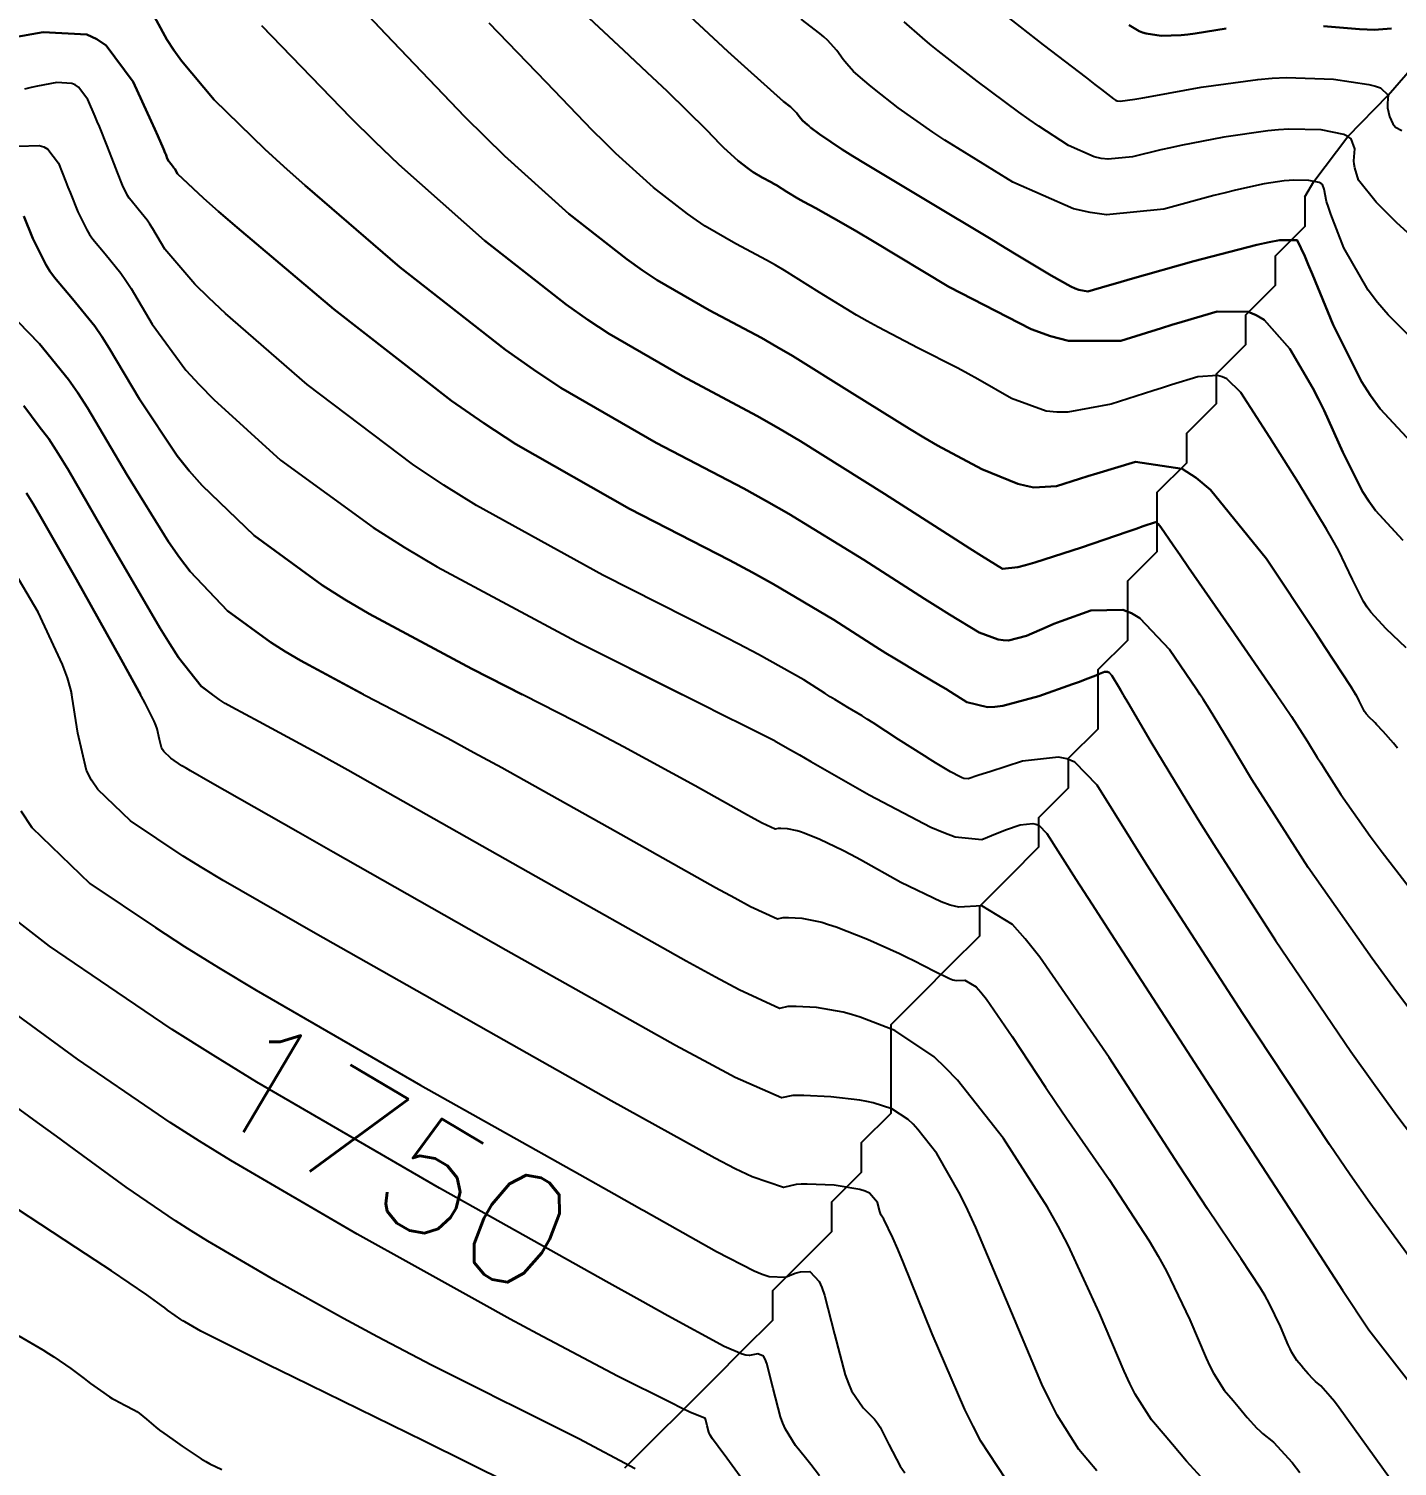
# Model space of a CAD drawing. Header units: metres. Extents: x 837475 to 838479, y 1189012 to 1191015.
# Drawn here: x 837894.83 to 837941.09, y 1189195.49 to 1189244.1 of the extents above; entities that cross this region are included whole.
import ezdxf

# ---------------------------------------------------------------- set-up
doc = ezdxf.new("R2010")
doc.units = ezdxf.units.M
doc.header["$LTSCALE"] = 0.3
for name, color, linetype in [('COTAS 10', 1, 'Continuous'), ('COTAS INT', 252, 'Continuous'), ('DRENAJE', 5, 'Continuous')]:
    doc.layers.add(name, color=color, linetype=linetype)
doc.styles.get("Standard").update_dxf_attribs({"font": 'simplex.shx'})

msp = doc.modelspace()

# ---------------------------------------------------------------- linework, layer by layer
at = {"layer": 'COTAS 10'}
for points, elevation in [([(837941.855, 1189229.802), (837940.522, 1189231.241), (837940.195, 1189231.694), (837939.887, 1189232.17), (837938.926, 1189234.085), (837938.228, 1189235.783), (837938.085, 1189236.122), (837937.965, 1189236.404), (837937.712, 1189236.95), (837937.11, 1189236.946), (837936.769, 1189236.882), (837936.352, 1189236.79), (837934.218, 1189236.232), (837932.07, 1189235.628), (837931.645, 1189235.508), (837931.292, 1189235.408), (837930.632, 1189235.217), (837930.331, 1189235.263), (837930.206, 1189235.313), (837930.063, 1189235.379), (837929.395, 1189235.752), (837928.273, 1189236.429), (837927.843, 1189236.687), (837927.362, 1189236.976), (837925.198, 1189238.274), (837923.118, 1189239.53), (837922.692, 1189239.793), (837922.329, 1189240.018), (837921.559, 1189240.526), (837921.262, 1189240.758), (837921.197, 1189240.81), (837921.141, 1189240.857), (837921.002, 1189240.98), (837920.917, 1189241.074), (837920.894, 1189241.101), (837920.871, 1189241.13), (837920.792, 1189241.238), (837920.676, 1189241.368), (837920.631, 1189241.409), (837920.58, 1189241.453), (837920.346, 1189241.632), (837919.136, 1189242.714), (837918.468, 1189243.328), (837917.657, 1189244.077), (837913.527, 1189247.917)], 1780), ([(837913.527, 1189247.917), (837917.657, 1189244.077), (837918.468, 1189243.328), (837919.136, 1189242.714), (837920.346, 1189241.632), (837920.58, 1189241.453), (837920.631, 1189241.409), (837920.676, 1189241.368), (837920.792, 1189241.238), (837920.871, 1189241.13), (837920.894, 1189241.101), (837920.917, 1189241.074), (837921.002, 1189240.98), (837921.141, 1189240.857), (837921.197, 1189240.81), (837921.262, 1189240.758), (837921.559, 1189240.526), (837922.329, 1189240.018), (837922.692, 1189239.793), (837923.118, 1189239.53), (837925.198, 1189238.274), (837927.362, 1189236.976), (837927.843, 1189236.687), (837928.273, 1189236.429), (837929.395, 1189235.752), (837930.063, 1189235.379), (837930.206, 1189235.313), (837930.331, 1189235.263), (837930.632, 1189235.217), (837931.292, 1189235.408), (837931.645, 1189235.508), (837932.07, 1189235.628), (837934.218, 1189236.232), (837936.352, 1189236.79), (837936.769, 1189236.882), (837937.11, 1189236.946), (837937.712, 1189236.95), (837937.965, 1189236.404), (837938.085, 1189236.122), (837938.228, 1189235.783), (837938.926, 1189234.085), (837939.887, 1189232.17), (837940.195, 1189231.694), (837940.522, 1189231.241), (837941.855, 1189229.802)], 1780), ([(837942, 1189210.295), (837941.07, 1189211.535), (837940.241, 1189212.658), (837938.085, 1189215.734), (837936.763, 1189217.793), (837936.459, 1189218.274), (837936.183, 1189218.716), (837935.412, 1189219.992), (837934.743, 1189221.092), (837934.53, 1189221.424), (837934.306, 1189221.767), (837933.4, 1189223.105), (837932.394, 1189224.167), (837932.107, 1189224.337), (837931.816, 1189224.453), (837930.737, 1189224.425), (837929.732, 1189224.063), (837929.489, 1189223.969), (837929.261, 1189223.878), (837928.561, 1189223.573), (837927.949, 1189223.415), (837927.776, 1189223.417), (837927.601, 1189223.439), (837926.956, 1189223.684), (837925.959, 1189224.289), (837925.563, 1189224.538), (837925.114, 1189224.822), (837923.059, 1189226.143), (837920.525, 1189227.694), (837919.774, 1189228.123), (837919.003, 1189228.552), (837916.039, 1189230.1), (837912.822, 1189231.953), (837911.892, 1189232.573), (837910.943, 1189233.24), (837907.373, 1189236.039), (837904.17, 1189238.794), (837903.453, 1189239.434), (837902.809, 1189240.021), (837901.099, 1189241.697), (837899.998, 1189243.015), (837899.738, 1189243.375), (837899.499, 1189243.734), (837898.797, 1189245.014)], 1770), ([(837898.797, 1189245.014), (837899.499, 1189243.734), (837899.738, 1189243.375), (837899.998, 1189243.015), (837901.099, 1189241.697), (837902.809, 1189240.021), (837903.453, 1189239.434), (837904.17, 1189238.794), (837907.373, 1189236.039), (837910.943, 1189233.24), (837911.892, 1189232.573), (837912.822, 1189231.953), (837916.039, 1189230.1), (837919.003, 1189228.552), (837919.774, 1189228.123), (837920.525, 1189227.694), (837923.059, 1189226.143), (837925.114, 1189224.822), (837925.563, 1189224.538), (837925.959, 1189224.289), (837926.956, 1189223.684), (837927.601, 1189223.439), (837927.776, 1189223.417), (837927.949, 1189223.415), (837928.561, 1189223.573), (837929.261, 1189223.878), (837929.489, 1189223.969), (837929.732, 1189224.063), (837930.737, 1189224.425), (837931.816, 1189224.453), (837932.107, 1189224.337), (837932.394, 1189224.167), (837933.4, 1189223.105), (837934.306, 1189221.767), (837934.423, 1189221.589)], 1770), ([(837906.147, 1189221.589), (837904.018, 1189222.73), (837903.494, 1189223.043), (837903.007, 1189223.35), (837901.552, 1189224.412), (837900.291, 1189225.742), (837899.926, 1189226.219), (837899.554, 1189226.743), (837898.152, 1189229.027), (837896.818, 1189231.281), (837896.488, 1189231.786), (837896.176, 1189232.239), (837895.195, 1189233.445), (837895.172, 1189233.47), (837894.485, 1189234.175)], 1760), ([(837894.485, 1189234.175), (837895.172, 1189233.47), (837895.195, 1189233.445), (837896.176, 1189232.239), (837896.488, 1189231.786), (837896.818, 1189231.281), (837898.152, 1189229.027), (837899.554, 1189226.743), (837899.926, 1189226.219), (837900.291, 1189225.742), (837901.552, 1189224.412), (837903.007, 1189223.35), (837903.494, 1189223.043), (837904.018, 1189222.73), (837906.215, 1189221.552), (837908.993, 1189220.109), (837909.883, 1189219.629), (837910.825, 1189219.114), (837914.663, 1189216.963), (837918.046, 1189215.062), (837918.7, 1189214.704), (837919.233, 1189214.42), (837920.138, 1189214.002), (837920.331, 1189214.04), (837920.415, 1189214.044), (837920.511, 1189214.044), (837920.969, 1189214.02), (837921.64, 1189213.883), (837921.871, 1189213.813), (837922.122, 1189213.728), (837923.188, 1189213.306), (837924.262, 1189212.827), (837924.517, 1189212.708), (837924.753, 1189212.593), (837925.451, 1189212.227), (837925.959, 1189211.98), (837926.076, 1189211.942), (837926.182, 1189211.916), (837926.476, 1189211.93), (837926.858, 1189211.697), (837927.02, 1189211.516), (837927.205, 1189211.283), (837928.077, 1189210.02), (837929.206, 1189208.308), (837929.553, 1189207.792), (837929.916, 1189207.258), (837931.351, 1189205.18), (837932.703, 1189203.116), (837933.014, 1189202.591), (837933.296, 1189202.087), (837934.085, 1189200.437), (837934.632, 1189199.149), (837934.762, 1189198.874), (837934.883, 1189198.633), (837935.243, 1189198.059), (837935.545, 1189197.708), (837935.715, 1189197.508), (837936.025, 1189197.139), (837936.352, 1189196.782), (837936.447, 1189196.69), (837936.544, 1189196.6), (837936.911, 1189196.3), (837937.541, 1189195.612), (837937.804, 1189195.278)], 1760), ([(837921.562, 1189195.166), (837921.271, 1189195.55), (837921.184, 1189195.66), (837921.094, 1189195.771), (837920.748, 1189196.186), (837920.412, 1189196.741), (837920.328, 1189196.941), (837920.249, 1189197.16), (837919.998, 1189198.118), (837919.783, 1189198.961), (837919.726, 1189199.107), (837919.67, 1189199.215), (837919.478, 1189199.294), (837919.191, 1189199.23), (837919.076, 1189199.248), (837918.945, 1189199.283), (837918.341, 1189199.54), (837916.437, 1189200.58), (837915.486, 1189201.109), (837914.351, 1189201.741), (837914.175, 1189201.84), (837908.72, 1189204.895), (837902.544, 1189208.481), (837901.064, 1189209.386), (837899.685, 1189210.253), (837897.824, 1189211.517), (837895.536, 1189213.071), (837892.722, 1189215.247)], 1750)]:
    msp.add_lwpolyline(points, dxfattribs=dict(at, elevation=elevation))
at = {"layer": 'COTAS INT'}
for points, elevation in [([(837941.288, 1189226.804), (837940.362, 1189227.803), (837940.136, 1189228.118), (837939.921, 1189228.448), (837939.254, 1189229.778), (837938.625, 1189231.187), (837938.435, 1189231.568), (837938.237, 1189231.945), (837937.466, 1189233.27), (837936.592, 1189234.254), (837936.329, 1189234.415), (837936.058, 1189234.527), (837935.003, 1189234.531), (837933.827, 1189234.189), (837933.479, 1189234.084), (837933.121, 1189233.975), (837931.747, 1189233.542), (837929.982, 1189233.54), (837929.377, 1189233.702), (837928.722, 1189233.935), (837925.937, 1189235.364), (837923.353, 1189236.924), (837922.825, 1189237.238), (837922.377, 1189237.502), (837921.438, 1189238.034), (837921.039, 1189238.241), (837920.932, 1189238.301), (837920.826, 1189238.361), (837920.458, 1189238.587), (837920.112, 1189238.802), (837920.021, 1189238.856), (837919.932, 1189238.907), (837919.628, 1189239.069), (837919.325, 1189239.244), (837919.238, 1189239.302), (837919.149, 1189239.365), (837918.813, 1189239.628), (837918.439, 1189239.965), (837918.326, 1189240.075), (837918.209, 1189240.192), (837917.749, 1189240.672), (837916.409, 1189241.98), (837915.736, 1189242.618), (837914.933, 1189243.377), (837910.942, 1189247.112)], 1778), ([(837910.942, 1189247.112), (837914.933, 1189243.377), (837915.736, 1189242.618), (837916.409, 1189241.98), (837917.749, 1189240.672), (837918.209, 1189240.192), (837918.326, 1189240.075), (837918.439, 1189239.965), (837918.813, 1189239.628), (837919.149, 1189239.365), (837919.238, 1189239.302), (837919.325, 1189239.244), (837919.628, 1189239.069), (837919.932, 1189238.907), (837920.021, 1189238.856), (837920.112, 1189238.802), (837920.458, 1189238.587), (837920.826, 1189238.361), (837920.932, 1189238.301), (837921.039, 1189238.241), (837921.438, 1189238.034), (837922.377, 1189237.502), (837922.825, 1189237.238), (837923.353, 1189236.924), (837925.937, 1189235.364), (837928.722, 1189233.935), (837929.377, 1189233.702), (837929.982, 1189233.54), (837931.747, 1189233.542), (837933.121, 1189233.975), (837933.479, 1189234.084), (837933.827, 1189234.189), (837935.003, 1189234.531), (837936.058, 1189234.527), (837936.329, 1189234.415), (837936.592, 1189234.254), (837937.466, 1189233.27), (837938.237, 1189231.945), (837938.435, 1189231.568), (837938.625, 1189231.187), (837939.254, 1189229.778), (837939.921, 1189228.448), (837940.136, 1189228.118), (837940.362, 1189227.803), (837941.288, 1189226.804)], 1778), ([(837941.108, 1189219.773), (837940.969, 1189219.934), (837940.615, 1189220.337), (837940.397, 1189220.57), (837940.345, 1189220.623), (837940.297, 1189220.672), (837940.153, 1189220.809), (837940.043, 1189220.928), (837940.016, 1189220.966), (837939.991, 1189221.005), (837939.911, 1189221.163), (837939.809, 1189221.374), (837939.77, 1189221.446), (837939.725, 1189221.524), (837939.523, 1189221.859), (837938.943, 1189222.748), (837938.66, 1189223.176), (837938.325, 1189223.683), (837936.674, 1189226.174), (837934.78, 1189228.505), (837934.291, 1189228.913), (837933.819, 1189229.217), (837932.242, 1189229.454), (837930.936, 1189229.062), (837930.633, 1189228.969), (837930.357, 1189228.882), (837929.571, 1189228.627), (837928.81, 1189228.588), (837928.548, 1189228.637), (837928.264, 1189228.713), (837927.054, 1189229.207), (837925.557, 1189230.005), (837925.092, 1189230.274), (837924.605, 1189230.563), (837922.663, 1189231.779), (837920.653, 1189233.031), (837920.124, 1189233.343), (837919.606, 1189233.64), (837917.833, 1189234.585), (837916.074, 1189235.598), (837915.565, 1189235.938), (837915.046, 1189236.303), (837913.093, 1189237.833), (837910.918, 1189239.798), (837910.259, 1189240.436), (837909.575, 1189241.116), (837906.901, 1189243.912), (837904.383, 1189246.599)], 1774), ([(837904.383, 1189246.599), (837906.901, 1189243.912), (837909.575, 1189241.116), (837910.259, 1189240.436), (837910.918, 1189239.798), (837913.093, 1189237.833), (837915.046, 1189236.303), (837915.565, 1189235.938), (837916.074, 1189235.598), (837917.833, 1189234.585), (837919.606, 1189233.64), (837920.124, 1189233.343), (837920.653, 1189233.031), (837922.663, 1189231.779), (837924.605, 1189230.563), (837925.092, 1189230.274), (837925.557, 1189230.005), (837927.054, 1189229.207), (837928.264, 1189228.713), (837928.548, 1189228.637), (837928.81, 1189228.588), (837929.571, 1189228.627), (837930.357, 1189228.882), (837930.633, 1189228.969), (837930.936, 1189229.062), (837932.242, 1189229.454), (837933.819, 1189229.217), (837934.291, 1189228.913), (837934.78, 1189228.505), (837936.674, 1189226.174), (837938.325, 1189223.683), (837938.66, 1189223.176), (837938.943, 1189222.748), (837939.523, 1189221.859), (837939.686, 1189221.589)], 1774), ([(837927.572, 1189244.768), (837929.125, 1189243.553), (837930.586, 1189242.434), (837930.869, 1189242.216), (837931.101, 1189242.038), (837931.502, 1189241.724), (837931.574, 1189241.679), (837931.598, 1189241.67), (837931.624, 1189241.663), (837931.732, 1189241.648), (837932.223, 1189241.716), (837932.49, 1189241.761), (837932.814, 1189241.818), (837934.461, 1189242.116), (837936.376, 1189242.385), (837936.87, 1189242.423), (837937.348, 1189242.445), (837938.942, 1189242.392), (837940.131, 1189242.214), (837940.354, 1189242.157), (837940.53, 1189242.097), (837940.782, 1189241.854), (837940.759, 1189241.583), (837940.762, 1189241.505), (837940.769, 1189241.426), (837940.829, 1189241.133), (837940.947, 1189240.877), (837940.99, 1189240.822), (837941.038, 1189240.773), (837941.252, 1189240.654)], 1786), ([(837927.572, 1189244.768), (837929.125, 1189243.553), (837930.586, 1189242.434), (837930.869, 1189242.216), (837931.101, 1189242.038), (837931.502, 1189241.724), (837931.574, 1189241.679), (837931.598, 1189241.67), (837931.624, 1189241.663), (837931.732, 1189241.648), (837932.223, 1189241.716), (837932.49, 1189241.761), (837932.814, 1189241.818), (837934.461, 1189242.116), (837936.376, 1189242.385), (837936.87, 1189242.423), (837937.348, 1189242.445), (837938.942, 1189242.392), (837940.131, 1189242.214), (837940.354, 1189242.157), (837940.53, 1189242.097), (837940.782, 1189241.854), (837940.759, 1189241.583), (837940.762, 1189241.505), (837940.769, 1189241.426), (837940.829, 1189241.133), (837940.947, 1189240.877), (837940.99, 1189240.822), (837941.038, 1189240.773), (837941.252, 1189240.654)], 1786), ([(837937.011, 1189221.589), (837936.956, 1189221.669), (837935.482, 1189223.804), (837934.038, 1189225.883), (837933.754, 1189226.292), (837933.52, 1189226.629), (837933.097, 1189227.244), (837933.011, 1189227.357), (837932.991, 1189227.378), (837932.973, 1189227.393), (837932.92, 1189227.411), (837932.51, 1189227.273), (837932.266, 1189227.19), (837931.967, 1189227.088), (837930.416, 1189226.559), (837928.841, 1189226.048), (837928.526, 1189225.958), (837928.263, 1189225.89), (837927.749, 1189225.83), (837927.034, 1189226.271), (837926.644, 1189226.52), (837926.17, 1189226.823), (837923.765, 1189228.375), (837920.924, 1189230.146), (837920.175, 1189230.586), (837919.443, 1189231.006), (837916.936, 1189232.343), (837914.448, 1189233.776), (837913.728, 1189234.255), (837912.995, 1189234.772), (837910.233, 1189236.936), (837907.347, 1189239.509), (837906.534, 1189240.282), (837905.716, 1189241.083), (837902.715, 1189244.194)], 1772), ([(837902.715, 1189244.194), (837905.716, 1189241.083), (837906.534, 1189240.282), (837907.347, 1189239.509), (837910.233, 1189236.936), (837912.995, 1189234.772), (837913.728, 1189234.255), (837914.448, 1189233.776), (837916.936, 1189232.343), (837919.443, 1189231.006), (837920.175, 1189230.586), (837920.924, 1189230.146), (837923.765, 1189228.375), (837926.17, 1189226.823), (837926.644, 1189226.52), (837927.034, 1189226.271), (837927.749, 1189225.83), (837928.263, 1189225.89), (837928.526, 1189225.958), (837928.841, 1189226.048), (837930.416, 1189226.559), (837931.967, 1189227.088), (837932.266, 1189227.19), (837932.51, 1189227.273), (837932.92, 1189227.411), (837932.973, 1189227.393), (837932.991, 1189227.378), (837933.011, 1189227.357), (837933.097, 1189227.244), (837933.52, 1189226.629), (837933.754, 1189226.292), (837934.038, 1189225.883), (837935.482, 1189223.804), (837936.956, 1189221.669), (837937.259, 1189221.224), (837937.516, 1189220.843), (837938.064, 1189219.997), (837938.389, 1189219.458), (837938.506, 1189219.272), (837938.634, 1189219.069), (837939.192, 1189218.2), (837940.184, 1189216.797), (837940.585, 1189216.257), (837941.042, 1189215.651), (837943.149, 1189212.917)], 1772), ([(837941.397, 1189223.162), (837940.721, 1189223.807), (837940.203, 1189224.366), (837940.076, 1189224.542), (837939.956, 1189224.726), (837939.583, 1189225.47), (837939.104, 1189226.461), (837938.917, 1189226.801), (837938.707, 1189227.17), (837937.754, 1189228.742), (837936.784, 1189230.279), (837936.562, 1189230.627), (837936.362, 1189230.941), (837935.809, 1189231.791), (837935.331, 1189232.256), (837935.178, 1189232.326), (837935.015, 1189232.371), (837934.352, 1189232.322), (837933.464, 1189232.051), (837933.16, 1189231.956), (837932.83, 1189231.852), (837931.428, 1189231.405), (837929.957, 1189231.126), (837929.584, 1189231.129), (837929.226, 1189231.167), (837928.057, 1189231.591), (837926.921, 1189232.248), (837926.585, 1189232.433), (837926.238, 1189232.619), (837924.904, 1189233.297), (837923.541, 1189234.004), (837923.176, 1189234.207), (837922.816, 1189234.413), (837921.56, 1189235.183), (837920.383, 1189235.917), (837920.073, 1189236.099), (837919.769, 1189236.273), (837918.73, 1189236.827), (837917.7, 1189237.421), (837917.401, 1189237.62), (837917.097, 1189237.834), (837915.953, 1189238.73), (837914.679, 1189239.881), (837914.292, 1189240.256), (837913.892, 1189240.654), (837912.325, 1189242.292), (837910.396, 1189244.289)], 1776), ([(837941.397, 1189223.162), (837940.721, 1189223.807), (837940.203, 1189224.366), (837940.076, 1189224.542), (837939.956, 1189224.726), (837939.583, 1189225.47), (837939.104, 1189226.461), (837938.917, 1189226.801), (837938.707, 1189227.17), (837937.754, 1189228.742), (837936.784, 1189230.279), (837936.562, 1189230.627), (837936.362, 1189230.941), (837935.809, 1189231.791), (837935.331, 1189232.256), (837935.178, 1189232.326), (837935.015, 1189232.371), (837934.352, 1189232.322), (837933.464, 1189232.051), (837933.16, 1189231.956), (837932.83, 1189231.852), (837931.428, 1189231.405), (837929.957, 1189231.126), (837929.584, 1189231.129), (837929.226, 1189231.167), (837928.057, 1189231.591), (837926.921, 1189232.248), (837926.585, 1189232.433), (837926.238, 1189232.619), (837924.904, 1189233.297), (837923.541, 1189234.004), (837923.176, 1189234.207), (837922.816, 1189234.413), (837921.56, 1189235.183), (837920.383, 1189235.917), (837920.073, 1189236.099), (837919.769, 1189236.273), (837918.73, 1189236.827), (837917.7, 1189237.421), (837917.401, 1189237.62), (837917.097, 1189237.834), (837915.953, 1189238.73), (837914.679, 1189239.881), (837914.292, 1189240.256), (837913.892, 1189240.654), (837912.325, 1189242.292), (837910.396, 1189244.289)], 1776), ([(837942.423, 1189232.799), (837940.788, 1189234.417), (837940.428, 1189234.844), (837940.109, 1189235.261), (837939.29, 1189236.689), (837938.85, 1189237.825), (837938.769, 1189238.058), (837938.706, 1189238.255), (837938.625, 1189238.671), (837938.566, 1189238.829), (837938.517, 1189238.863), (837938.453, 1189238.893), (837938.104, 1189238.967), (837937.603, 1189238.978), (837937.444, 1189238.968), (837937.276, 1189238.953), (837936.596, 1189238.852), (837935.627, 1189238.638), (837935.278, 1189238.551), (837934.893, 1189238.452), (837933.209, 1189237.994), (837931.26, 1189237.807), (837930.709, 1189237.879), (837930.152, 1189238.005), (837928.098, 1189238.905), (837926.234, 1189240.053), (837925.796, 1189240.334), (837925.394, 1189240.599), (837924.225, 1189241.425), (837923.418, 1189242.054), (837923.244, 1189242.195), (837923.091, 1189242.321), (837922.715, 1189242.656), (837922.483, 1189242.909), (837922.421, 1189242.984), (837922.36, 1189243.061), (837922.145, 1189243.355), (837921.832, 1189243.705), (837921.709, 1189243.818), (837921.571, 1189243.937), (837920.939, 1189244.422)], 1782), ([(837942.423, 1189232.799), (837940.788, 1189234.417), (837940.428, 1189234.844), (837940.109, 1189235.261), (837939.29, 1189236.689), (837938.85, 1189237.825), (837938.769, 1189238.058), (837938.706, 1189238.255), (837938.625, 1189238.671), (837938.566, 1189238.829), (837938.517, 1189238.863), (837938.453, 1189238.893), (837938.104, 1189238.967), (837937.603, 1189238.978), (837937.444, 1189238.968), (837937.276, 1189238.953), (837936.596, 1189238.852), (837935.627, 1189238.638), (837935.278, 1189238.551), (837934.893, 1189238.452), (837933.209, 1189237.994), (837931.26, 1189237.807), (837930.709, 1189237.879), (837930.152, 1189238.005), (837928.098, 1189238.905), (837926.234, 1189240.053), (837925.796, 1189240.334), (837925.394, 1189240.599), (837924.225, 1189241.425), (837923.418, 1189242.054), (837923.244, 1189242.195), (837923.091, 1189242.321), (837922.715, 1189242.656), (837922.483, 1189242.909), (837922.421, 1189242.984), (837922.36, 1189243.061), (837922.145, 1189243.355), (837921.832, 1189243.705), (837921.709, 1189243.818), (837921.571, 1189243.937), (837920.939, 1189244.422)], 1782), ([(837942.99, 1189235.796), (837941.073, 1189237.546), (837940.693, 1189237.916), (837940.378, 1189238.236), (837939.781, 1189238.98), (837939.659, 1189239.398), (837939.642, 1189239.513), (837939.632, 1189239.627), (837939.66, 1189240.034), (837939.532, 1189240.379), (837939.424, 1189240.453), (837939.286, 1189240.519), (837938.523, 1189240.679), (837937.43, 1189240.703), (837937.083, 1189240.682), (837936.716, 1189240.649), (837935.23, 1189240.429), (837933.775, 1189240.146), (837933.428, 1189240.072), (837933.105, 1189240.001), (837932.14, 1189239.76), (837931.318, 1189239.682), (837931.085, 1189239.712), (837930.85, 1189239.765), (837929.984, 1189240.145), (837928.973, 1189240.8), (837928.648, 1189241.027), (837928.302, 1189241.273), (837926.89, 1189242.325), (837925.575, 1189243.35), (837925.29, 1189243.579), (837925.041, 1189243.785), (837924.428, 1189244.331)], 1784), ([(837942.99, 1189235.796), (837941.073, 1189237.546), (837940.693, 1189237.916), (837940.378, 1189238.236), (837939.781, 1189238.98), (837939.659, 1189239.398), (837939.642, 1189239.513), (837939.632, 1189239.627), (837939.66, 1189240.034), (837939.532, 1189240.379), (837939.424, 1189240.453), (837939.286, 1189240.519), (837938.523, 1189240.679), (837937.43, 1189240.703), (837937.083, 1189240.682), (837936.716, 1189240.649), (837935.23, 1189240.429), (837933.775, 1189240.146), (837933.428, 1189240.072), (837933.105, 1189240.001), (837932.14, 1189239.76), (837931.318, 1189239.682), (837931.085, 1189239.712), (837930.85, 1189239.765), (837929.984, 1189240.145), (837928.973, 1189240.8), (837928.648, 1189241.027), (837928.302, 1189241.273), (837926.89, 1189242.325), (837925.575, 1189243.35), (837925.29, 1189243.579), (837925.041, 1189243.785), (837924.428, 1189244.331)], 1784), ([(837935.306, 1189244.101), (837934.262, 1189243.934), (837934.015, 1189243.904), (837933.785, 1189243.881), (837933.108, 1189243.861), (837932.602, 1189243.932), (837932.48, 1189243.968), (837932.368, 1189244.01), (837932.029, 1189244.221)], 1788), ([(837932.029, 1189244.221), (837932.368, 1189244.01), (837932.48, 1189243.968), (837932.602, 1189243.932), (837933.108, 1189243.861), (837933.785, 1189243.881), (837934.015, 1189243.904), (837934.262, 1189243.934), (837935.306, 1189244.101)], 1788), ([(837940.903, 1189244.101), (837940.315, 1189244.063), (837940.08, 1189244.068), (837939.815, 1189244.081), (837938.599, 1189244.184)], 1788), ([(837938.599, 1189244.184), (837939.815, 1189244.081), (837940.08, 1189244.068), (837940.315, 1189244.063), (837940.903, 1189244.101)], 1788), ([(837931.828, 1189221.589), (837931.704, 1189221.798), (837931.445, 1189222.223), (837931.35, 1189222.324), (837931.322, 1189222.34), (837931.295, 1189222.351), (837931.192, 1189222.348), (837931.085, 1189222.308), (837931.023, 1189222.282), (837930.906, 1189222.229), (837930.539, 1189222.087), (837930.349, 1189222.018), (837930.121, 1189221.936), (837928.982, 1189221.529), (837927.764, 1189221.2), (837927.487, 1189221.166), (837927.237, 1189221.157), (837926.549, 1189221.33), (837925.996, 1189221.679), (837925.83, 1189221.78), (837925.658, 1189221.883), (837924.991, 1189222.271), (837924.111, 1189222.797), (837923.805, 1189222.987), (837923.473, 1189223.196), (837922.046, 1189224.109), (837920.012, 1189225.315), (837919.297, 1189225.709), (837918.515, 1189226.128), (837915.141, 1189227.858), (837911.293, 1189230.049), (837910.212, 1189230.759), (837909.124, 1189231.514), (837905.141, 1189234.612), (837901.882, 1189237.377), (837901.251, 1189237.921), (837900.738, 1189238.369), (837899.863, 1189239.187), (837899.764, 1189239.354), (837899.74, 1189239.392), (837899.717, 1189239.425), (837899.644, 1189239.514), (837899.585, 1189239.584), (837899.571, 1189239.605), (837899.557, 1189239.627), (837899.516, 1189239.712), (837899.474, 1189239.816), (837899.461, 1189239.85), (837899.446, 1189239.886), (837899.389, 1189240.034), (837899.193, 1189240.48), (837899.093, 1189240.704), (837898.972, 1189240.971), (837898.366, 1189242.297), (837897.45, 1189243.535), (837897.134, 1189243.747), (837896.79, 1189243.901), (837895.322, 1189243.984), (837894.237, 1189243.788)], 1768), ([(837894.237, 1189243.788), (837895.322, 1189243.984), (837896.79, 1189243.901), (837897.134, 1189243.747), (837897.45, 1189243.535), (837898.366, 1189242.297), (837898.972, 1189240.971), (837899.093, 1189240.704), (837899.193, 1189240.48), (837899.389, 1189240.034), (837899.446, 1189239.886), (837899.461, 1189239.85), (837899.474, 1189239.816), (837899.516, 1189239.712), (837899.557, 1189239.627), (837899.571, 1189239.605), (837899.585, 1189239.584), (837899.644, 1189239.514), (837899.717, 1189239.425), (837899.74, 1189239.392), (837899.764, 1189239.354), (837899.863, 1189239.187), (837900.738, 1189238.369), (837901.251, 1189237.921), (837901.882, 1189237.377), (837905.141, 1189234.612), (837909.124, 1189231.514), (837910.212, 1189230.759), (837911.293, 1189230.049), (837915.141, 1189227.858), (837918.515, 1189226.128), (837919.297, 1189225.709), (837920.012, 1189225.315), (837922.046, 1189224.109), (837923.473, 1189223.196), (837923.805, 1189222.987), (837924.111, 1189222.797), (837924.991, 1189222.271), (837925.658, 1189221.883), (837925.83, 1189221.78), (837925.996, 1189221.679), (837926.549, 1189221.33), (837927.237, 1189221.157), (837927.487, 1189221.166), (837927.764, 1189221.2), (837928.982, 1189221.529), (837930.121, 1189221.936), (837930.349, 1189222.018), (837930.539, 1189222.087), (837930.906, 1189222.229), (837931.023, 1189222.282), (837931.085, 1189222.308), (837931.192, 1189222.348), (837931.295, 1189222.351), (837931.322, 1189222.34), (837931.35, 1189222.324), (837931.445, 1189222.223), (837931.704, 1189221.798), (837931.834, 1189221.578), (837931.989, 1189221.313), (837932.76, 1189219.987), (837933.977, 1189217.974), (837934.413, 1189217.276), (837934.892, 1189216.517), (837936.978, 1189213.268), (837939.521, 1189209.516), (837940.288, 1189208.439), (837941.082, 1189207.345), (837944.174, 1189203.26)], 1768), ([(837942.153, 1189201.681), (837940.164, 1189204.395), (837939.506, 1189205.342), (837938.802, 1189206.373), (837935.871, 1189210.802), (837933.15, 1189215.017), (837932.578, 1189215.913), (837932.084, 1189216.691), (837930.954, 1189218.523), (837930.191, 1189219.295), (837929.929, 1189219.405), (837929.644, 1189219.47), (837928.429, 1189219.33), (837927.318, 1189218.975), (837927.1, 1189218.904), (837926.919, 1189218.845), (837926.587, 1189218.731), (837926.446, 1189218.746), (837926.386, 1189218.767), (837926.317, 1189218.797), (837925.992, 1189218.966), (837925.49, 1189219.269), (837925.309, 1189219.382), (837925.109, 1189219.507), (837924.238, 1189220.067), (837923.372, 1189220.624), (837923.176, 1189220.747), (837923, 1189220.858), (837922.52, 1189221.147), (837922.076, 1189221.412), (837921.921, 1189221.508), (837921.753, 1189221.614), (837921.033, 1189222.075), (837919.5, 1189222.936), (837918.819, 1189223.295), (837918.028, 1189223.704), (837914.244, 1189225.616), (837909.968, 1189227.973), (837908.866, 1189228.664), (837907.8, 1189229.371), (837904.244, 1189232.062), (837901.484, 1189234.468), (837900.92, 1189234.996), (837900.442, 1189235.463), (837899.435, 1189236.647), (837899.028, 1189237.336), (837898.927, 1189237.49), (837898.832, 1189237.629), (837898.532, 1189237.997), (837898.289, 1189238.284), (837898.23, 1189238.37), (837898.174, 1189238.46), (837898.002, 1189238.811), (837897.83, 1189239.24), (837897.775, 1189239.38), (837897.717, 1189239.529), (837897.478, 1189240.141), (837897.219, 1189240.788), (837897.147, 1189240.959), (837897.077, 1189241.126), (837896.823, 1189241.7), (837896.509, 1189242.124), (837896.401, 1189242.196), (837896.284, 1189242.249), (837895.781, 1189242.277), (837895.126, 1189242.151), (837894.911, 1189242.106), (837894.683, 1189242.057)], 1766), ([(837921.793, 1189221.589), (837921.753, 1189221.614), (837921.033, 1189222.075), (837919.5, 1189222.936), (837918.819, 1189223.295), (837918.028, 1189223.704), (837914.244, 1189225.616), (837909.968, 1189227.973), (837908.866, 1189228.664), (837907.8, 1189229.371), (837904.244, 1189232.062), (837901.484, 1189234.468), (837900.92, 1189234.996), (837900.442, 1189235.463), (837899.435, 1189236.647), (837899.028, 1189237.336), (837898.927, 1189237.49), (837898.832, 1189237.629), (837898.532, 1189237.997), (837898.289, 1189238.284), (837898.23, 1189238.37), (837898.174, 1189238.46), (837898.002, 1189238.811), (837897.83, 1189239.24), (837897.775, 1189239.38), (837897.717, 1189239.529), (837897.478, 1189240.141), (837897.219, 1189240.788), (837897.147, 1189240.959), (837897.077, 1189241.126), (837896.823, 1189241.7), (837896.509, 1189242.124), (837896.401, 1189242.196), (837896.284, 1189242.249), (837895.781, 1189242.277), (837895.126, 1189242.151), (837894.911, 1189242.106), (837894.683, 1189242.057)], 1766), ([(837894.475, 1189240.123), (837895.182, 1189240.152), (837895.338, 1189240.102), (837895.477, 1189240.028), (837895.836, 1189239.554), (837896.087, 1189238.915), (837896.157, 1189238.737), (837896.228, 1189238.559), (837896.488, 1189237.909), (837896.791, 1189237.293), (837896.889, 1189237.135), (837896.993, 1189236.983), (837897.42, 1189236.48), (837897.947, 1189235.832), (837898.114, 1189235.589), (837898.291, 1189235.317), (837899.007, 1189234.107), (837900.146, 1189232.556), (837900.589, 1189232.07), (837901.087, 1189231.56), (837903.347, 1189229.512), (837906.475, 1189227.228), (837907.52, 1189226.568), (837908.643, 1189225.897), (837913.347, 1189223.374), (837917.54, 1189221.281), (837918.342, 1189220.88), (837918.987, 1189220.558), (837920.02, 1189220.041), (837920.034, 1189220.032), (837920.038, 1189220.03), (837920.041, 1189220.028), (837920.049, 1189220.022), (837920.059, 1189220.017), (837920.062, 1189220.015), (837920.066, 1189220.012), (837920.083, 1189220.001), (837920.58, 1189219.716), (837920.886, 1189219.54), (837921.266, 1189219.323), (837923.246, 1189218.189), (837925.325, 1189217.102), (837925.767, 1189216.914), (837926.151, 1189216.776), (837927.055, 1189216.685), (837927.573, 1189216.9), (837927.713, 1189216.954), (837927.853, 1189217.006), (837928.346, 1189217.176), (837928.78, 1189217.226), (837928.881, 1189217.202), (837928.975, 1189217.163), (837929.247, 1189216.888), (837930.227, 1189215.345), (837930.767, 1189214.507), (837931.424, 1189213.491), (837934.764, 1189208.337), (837938.082, 1189203.231), (837938.724, 1189202.245), (837939.246, 1189201.445), (837940.131, 1189200.103), (837943.18, 1189196.196)], 1764), ([(837894.475, 1189240.123), (837895.182, 1189240.152), (837895.338, 1189240.102), (837895.477, 1189240.028), (837895.836, 1189239.554), (837896.087, 1189238.915), (837896.157, 1189238.737), (837896.228, 1189238.559), (837896.488, 1189237.909), (837896.791, 1189237.293), (837896.889, 1189237.135), (837896.993, 1189236.983), (837897.42, 1189236.48), (837897.947, 1189235.832), (837898.114, 1189235.589), (837898.291, 1189235.317), (837899.007, 1189234.107), (837900.146, 1189232.556), (837900.589, 1189232.07), (837901.087, 1189231.56), (837903.347, 1189229.512), (837906.475, 1189227.228), (837907.52, 1189226.568), (837908.643, 1189225.897), (837913.347, 1189223.374), (837916.924, 1189221.589)], 1764), ([(837894.67, 1189237.762), (837894.974, 1189237.008), (837895.408, 1189236.127), (837895.548, 1189235.901), (837895.697, 1189235.683), (837896.307, 1189234.963), (837897.062, 1189234.035), (837897.301, 1189233.687), (837897.554, 1189233.299), (837898.58, 1189231.567), (837899.85, 1189229.65), (837900.257, 1189229.145), (837900.689, 1189228.651), (837902.45, 1189226.962), (837904.745, 1189225.287), (837905.514, 1189224.802), (837906.341, 1189224.309), (837909.808, 1189222.45), (837911.506, 1189221.589)], 1762), ([(837940.834, 1189195.094), (837939.132, 1189197.459), (837938.971, 1189197.673), (837938.832, 1189197.852), (837938.507, 1189198.212), (837938.33, 1189198.357), (837938.283, 1189198.4), (837938.237, 1189198.445), (837938.079, 1189198.617), (837937.929, 1189198.796), (837937.847, 1189198.892), (837937.701, 1189199.062), (837937.527, 1189199.34), (837937.469, 1189199.456), (837937.406, 1189199.589), (837937.142, 1189200.211), (837936.761, 1189201.009), (837936.624, 1189201.252), (837936.474, 1189201.506), (837935.821, 1189202.503), (837934.684, 1189204.193), (837934.23, 1189204.884), (837933.715, 1189205.67), (837931.35, 1189209.315), (837929.013, 1189212.7), (837928.515, 1189213.323), (837928.082, 1189213.81), (837927.056, 1189214.435), (837926.268, 1189214.396), (837925.985, 1189214.465), (837925.673, 1189214.569), (837924.31, 1189215.23), (837922.949, 1189215.993), (837922.638, 1189216.16), (837922.357, 1189216.308), (837921.578, 1189216.687), (837921.05, 1189216.896), (837920.926, 1189216.938), (837920.812, 1189216.973), (837920.48, 1189217.04), (837920.253, 1189217.052), (837920.205, 1189217.052), (837920.164, 1189217.05), (837920.068, 1189217.031), (837919.62, 1189217.238), (837919.357, 1189217.379), (837919.033, 1189217.556), (837917.358, 1189218.497), (837914.942, 1189219.819), (837914.15, 1189220.237), (837913.305, 1189220.676), (837909.808, 1189222.45), (837906.341, 1189224.309), (837905.514, 1189224.802), (837904.745, 1189225.287), (837902.45, 1189226.962), (837900.689, 1189228.651), (837900.257, 1189229.145), (837899.85, 1189229.65), (837898.58, 1189231.567), (837897.554, 1189233.299), (837897.301, 1189233.687), (837897.062, 1189234.035), (837896.307, 1189234.963), (837895.697, 1189235.683), (837895.548, 1189235.901), (837895.408, 1189236.127), (837894.974, 1189237.008), (837894.67, 1189237.762)], 1762), ([(837894.665, 1189231.345), (837895.188, 1189230.652), (837894.665, 1189231.345)], 1758), ([(837934.466, 1189195.119), (837933.971, 1189195.66), (837933.5, 1189196.22), (837933.371, 1189196.372), (837933.243, 1189196.523), (837932.784, 1189197.055), (837932.238, 1189197.927), (837932.055, 1189198.291), (837931.857, 1189198.709), (837931.028, 1189200.663), (837929.97, 1189202.968), (837929.628, 1189203.608), (837929.266, 1189204.249), (837927.781, 1189206.567), (837926.231, 1189208.541), (837925.827, 1189208.964), (837925.435, 1189209.333), (837924.107, 1189210.223), (837922.937, 1189210.671), (837922.643, 1189210.763), (837922.363, 1189210.84), (837921.459, 1189211), (837920.77, 1189211.036), (837920.624, 1189211.036), (837920.498, 1189211.03), (837920.207, 1189210.972), (837918.845, 1189211.602), (837918.044, 1189212.03), (837917.058, 1189212.568), (837911.968, 1189215.429), (837906.707, 1189218.409), (837905.615, 1189219.021), (837904.681, 1189219.542), (837902.623, 1189220.655), (837901.695, 1189221.152), (837901.474, 1189221.284), (837901.269, 1189221.414), (837900.655, 1189221.862), (837899.893, 1189222.834), (837899.595, 1189223.294), (837899.258, 1189223.837), (837897.724, 1189226.487), (837896.17, 1189229.173), (837895.821, 1189229.738), (837895.507, 1189230.227), (837895.188, 1189230.652), (837895.507, 1189230.227), (837895.821, 1189229.738), (837896.17, 1189229.173), (837897.724, 1189226.487), (837899.258, 1189223.837), (837899.595, 1189223.294), (837899.893, 1189222.834), (837900.655, 1189221.862), (837901.03, 1189221.589)], 1758), ([(837894.759, 1189228.396), (837894.976, 1189228.037), (837895.229, 1189227.608), (837896.445, 1189225.47), (837897.684, 1189223.249), (837897.953, 1189222.766), (837898.189, 1189222.342), (837898.605, 1189221.589)], 1756), ([(837930.941, 1189195.338), (837930.326, 1189196.052), (837929.593, 1189197.221), (837929.347, 1189197.709), (837929.083, 1189198.269), (837927.971, 1189200.888), (837926.846, 1189203.559), (837926.574, 1189204.151), (837926.318, 1189204.68), (837925.535, 1189206.06), (837924.891, 1189206.879), (837924.724, 1189207.055), (837924.561, 1189207.209), (837924.009, 1189207.578), (837923.376, 1189207.776), (837923.161, 1189207.822), (837922.929, 1189207.863), (837921.949, 1189207.98), (837921.028, 1189208.029), (837920.833, 1189208.028), (837920.665, 1189208.021), (837920.277, 1189207.943), (837918.717, 1189208.636), (837917.809, 1189209.115), (837916.696, 1189209.719), (837910.961, 1189212.935), (837905.12, 1189216.257), (837903.941, 1189216.927), (837902.952, 1189217.489), (837900.961, 1189218.618), (837900.299, 1189218.999), (837900.148, 1189219.09), (837900.011, 1189219.175), (837899.631, 1189219.428), (837899.398, 1189219.654), (837899.353, 1189219.721), (837899.316, 1189219.791), (837899.254, 1189220.059), (837899.176, 1189220.419), (837899.13, 1189220.546), (837899.072, 1189220.685), (837898.772, 1189221.287), (837898.189, 1189222.342), (837897.953, 1189222.766), (837897.684, 1189223.249), (837896.445, 1189225.47), (837895.229, 1189227.608), (837894.976, 1189228.037), (837894.759, 1189228.396)], 1756), ([(837927.867, 1189195.049), (837927.019, 1189196.338), (837926.755, 1189196.84), (837926.479, 1189197.404), (837925.374, 1189199.965), (837924.4, 1189202.367), (837924.206, 1189202.831), (837924.046, 1189203.209), (837923.738, 1189203.847), (837923.649, 1189203.977), (837923.625, 1189204.033), (837923.601, 1189204.098), (837923.521, 1189204.408), (837923.249, 1189204.722), (837923.105, 1189204.789), (837922.932, 1189204.848), (837922.057, 1189204.991), (837921.145, 1189205.032), (837920.947, 1189205.027), (837920.774, 1189205.015), (837920.347, 1189204.913), (837919.288, 1189205.272), (837918.717, 1189205.551), (837918.024, 1189205.907), (837914.52, 1189207.842), (837910.375, 1189210.195), (837909.279, 1189210.815), (837908.206, 1189211.422), (837904.52, 1189213.498), (837901.407, 1189215.291), (837900.696, 1189215.719), (837900.051, 1189216.117), (837898.266, 1189217.309), (837897.168, 1189218.371), (837896.956, 1189218.688), (837896.784, 1189219.015), (837896.493, 1189220.277), (837896.267, 1189221.712), (837896.136, 1189222.147), (837895.975, 1189222.598), (837895.144, 1189224.366), (837894.263, 1189225.88)], 1754), ([(837896.286, 1189221.589), (837896.267, 1189221.712), (837896.136, 1189222.147), (837895.975, 1189222.598), (837895.144, 1189224.366), (837894.263, 1189225.88)], 1754), ([(837894.559, 1189217.655), (837894.938, 1189217.089), (837896.901, 1189215.19), (837899.121, 1189213.708), (837900.091, 1189213.06), (837901.245, 1189212.348), (837902.515, 1189211.583), (837908.078, 1189208.378), (837913.461, 1189205.354), (837914.617, 1189204.704), (837915.557, 1189204.175), (837915.629, 1189204.134), (837918.078, 1189202.75), (837919.352, 1189202.096), (837919.624, 1189201.987), (837919.859, 1189201.908), (837920.416, 1189201.884), (837920.74, 1189202.022), (837920.828, 1189202.046), (837920.917, 1189202.064), (837921.232, 1189202.079), (837921.552, 1189201.737), (837921.643, 1189201.531), (837921.735, 1189201.276), (837922.074, 1189199.954), (837922.434, 1189198.575), (837922.538, 1189198.284), (837922.644, 1189198.034), (837923.043, 1189197.459), (837923.426, 1189197.078), (837923.521, 1189196.95), (837923.612, 1189196.811), (837923.902, 1189196.227), (837924.291, 1189195.497), (837924.445, 1189195.267)], 1752), ([(837918.885, 1189195.146), (837918.342, 1189195.884), (837918.231, 1189196.033), (837918.138, 1189196.158), (837917.942, 1189196.412), (837917.864, 1189196.54), (837917.845, 1189196.586), (837917.827, 1189196.637), (837917.769, 1189196.858), (837917.719, 1189197.052), (837917.706, 1189197.086), (837917.693, 1189197.111), (837917.649, 1189197.129), (837917.176, 1189197.322), (837916.893, 1189197.457), (837916.545, 1189197.628), (837914.736, 1189198.54), (837912.821, 1189199.552), (837912.025, 1189199.971), (837911.107, 1189200.468), (837910.117, 1189201.01), (837907.882, 1189202.253), (837905.939, 1189203.333), (837901.658, 1189205.83), (837900.604, 1189206.481), (837899.607, 1189207.114), (837899.218, 1189207.381), (837896.484, 1189209.252), (837896.477, 1189209.256), (837894.005, 1189211.072)], 1748), ([(837915.326, 1189195.407), (837913.432, 1189196.42), (837911.307, 1189197.47), (837910.758, 1189197.744), (837910.226, 1189198.011), (837908.446, 1189198.911), (837906.619, 1189199.869), (837906.058, 1189200.171), (837905.472, 1189200.489), (837903.157, 1189201.772), (837900.882, 1189203.099), (837900.321, 1189203.445), (837899.791, 1189203.782), (837898.127, 1189204.921), (837896.362, 1189206.214), (837895.768, 1189206.649), (837895.127, 1189207.116), (837892.434, 1189209.079)], 1746), ([(837912.577, 1189194.167), (837908.193, 1189196.335), (837903.786, 1189198.5), (837902.928, 1189198.922), (837902.228, 1189199.267), (837901.005, 1189199.871), (837900.787, 1189199.984), (837900.721, 1189200.02), (837900.651, 1189200.058), (837900.376, 1189200.211), (837900.105, 1189200.369), (837900.038, 1189200.41), (837899.975, 1189200.45), (837899.777, 1189200.585), (837899.525, 1189200.77), (837899.428, 1189200.841), (837899.319, 1189200.92), (837898.826, 1189201.28), (837897.629, 1189202.094), (837897.077, 1189202.46), (837896.428, 1189202.887), (837893.287, 1189204.939)], 1744), ([(837894.497, 1189199.901), (837895.302, 1189199.426), (837895.498, 1189199.303), (837895.682, 1189199.185), (837896.251, 1189198.791), (837896.704, 1189198.453), (837896.816, 1189198.37), (837896.922, 1189198.291), (837897.253, 1189198.045), (837897.558, 1189197.839), (837897.646, 1189197.785), (837897.737, 1189197.733), (837898.078, 1189197.56), (837898.405, 1189197.386), (837898.486, 1189197.335), (837898.564, 1189197.282), (837898.811, 1189197.078), (837899.131, 1189196.808), (837899.255, 1189196.713), (837899.393, 1189196.611), (837899.707, 1189196.389), (837900.018, 1189196.168), (837900.664, 1189195.745), (837900.815, 1189195.653), (837900.955, 1189195.573), (837901.358, 1189195.378)], 1742)]:
    msp.add_lwpolyline(points, dxfattribs=dict(at, elevation=elevation))
at = {"layer": 'DRENAJE'}
for p, q in [((837940.782, 1189241.854, 1786), (837942.251, 1189243.546, 1788)), ((837939.424, 1189240.453, 1784), (837940.782, 1189241.854, 1786)), ((837938.279, 1189238.93, 1782), (837939.424, 1189240.453, 1784)), ((837937.968, 1189238.409, 1781.755), (837938.279, 1189238.93, 1782))]:
    msp.add_line(p, q, dxfattribs=at)
msp.add_polyline3d([(837937.968, 1189238.409, 1781.755), (837937.968, 1189237.41, 1780.882), (837936.968, 1189236.41, 1779.788), (837936.968, 1189235.41, 1779.086), (837935.968, 1189234.411, 1777.992), (837935.968, 1189233.411, 1777.219), (837934.969, 1189232.411, 1776.209), (837934.969, 1189231.412, 1775.624), (837933.969, 1189230.412, 1774.847), (837933.969, 1189229.412, 1774.19), (837932.969, 1189228.413, 1773.124), (837932.969, 1189227.413, 1772.273), (837932.969, 1189226.413, 1771.729), (837931.97, 1189225.414, 1770.832), (837931.97, 1189224.414, 1770.078), (837931.97, 1189223.414, 1769.297), (837930.97, 1189222.415, 1768.317), (837930.97, 1189221.415, 1767.744), (837930.97, 1189220.415, 1767.124), (837929.97, 1189219.416, 1766.118), (837929.97, 1189218.416, 1765.423), (837928.971, 1189217.416, 1764.37), (837928.971, 1189216.417, 1763.791), (837927.971, 1189215.417, 1763.02), (837926.971, 1189214.417, 1762.062), (837926.971, 1189213.418, 1761.314), (837925.972, 1189212.418, 1760.323), (837924.972, 1189211.418, 1759.228), (837923.972, 1189210.419, 1758.133), (837923.972, 1189209.419, 1757.403), (837923.972, 1189208.419, 1756.672), (837923.972, 1189207.42, 1755.971), (837922.973, 1189206.42, 1755.078), (837922.973, 1189205.42, 1754.465), (837921.973, 1189204.421, 1753.69), (837921.973, 1189203.421, 1753.103), (837920.973, 1189202.421, 1752.334), (837919.974, 1189201.422, 1751.623), (837919.974, 1189200.422, 1750.956), (837918.974, 1189199.422, 1750.093), (837917.974, 1189198.423, 1749.08), (837916.975, 1189197.423, 1748.025), (837915.975, 1189196.423, 1746.97), (837914.975, 1189195.424, 1745.871)], dxfattribs=at)

# ---------------------------------------------------------------- texts
at = {"layer": 'COTAS 10', "insert": (837900.552, 1189207.695, 1750), "char_height": 3.8, "attachment_point": 7, "rotation": 329.3817}
msp.add_mtext('1750', dxfattribs=at)

doc.saveas('drawing.dxf')
